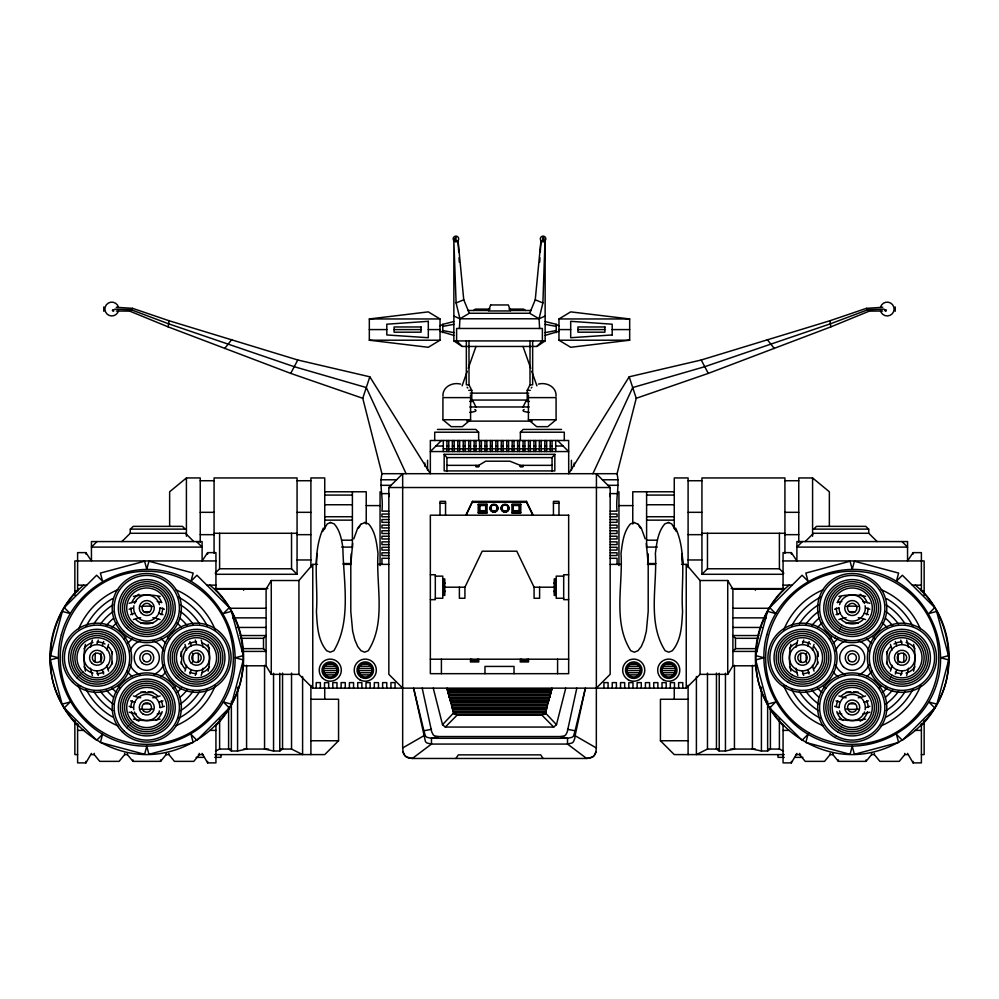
<?xml version="1.0" encoding="UTF-8"?>
<svg xmlns="http://www.w3.org/2000/svg" width="999" height="999" viewBox="0 0 999 999"><rect width="100%" height="100%" fill="white"/><g stroke="black" fill="none" stroke-linecap="round" stroke-linejoin="round"><path stroke-width="1.5" d="M734.44 665.309L734.44 749.063L725.449 751.011L719.218 751.011L719.23 673.239M576.81 688.149L567.257 731.917L565.834 734.74A5.245 4.495 0 0 1 564.198 735.901L560.726 736.55L438.274 736.55L434.802 735.901A5.245 4.495 0 0 1 433.166 734.74L431.743 731.917L422.19 688.149M596.328 747.851L595.941 751.735M539.61 328.471L539.06 318.793L542.894 302.947L544.992 240.796M323.339 528.084C311.576 554.145 318.394 583.978 316.433 611.475C317.245 624.85 317.52 640.072 326.685 650.749L330.257 652.185L333.841 650.749C351.723 620.804 343.444 581.256 342.857 547.789C341.67 539.398 339.985 530.432 334.19 523.901L330.257 522.465M364.635 522.465L368.569 523.901C375.649 532.005 376.598 543.306 378.009 553.521C375.849 585.214 386.401 622.389 368.219 650.749L364.635 652.185L361.051 650.749L357.717 646.565L354.857 639.909L352.659 631.231L350.799 611.475L350.799 564.373L352.659 543.419M316.433 563.186L316.895 553.558M350.799 563.186L351.273 553.558M459.39 328.471L459.94 318.793L456.106 302.947L453.858 240.684L453.858 340.921L462.15 346.453L536.85 346.453L545.142 340.921L545.142 240.634L543.069 241.646L540.958 240.634L535.252 299.787L529.657 313.261L469.343 313.261L459.94 318.793L453.858 316.021M539.697 262.213L539.959 257.817M540.309 251.96L540.971 240.597M442.957 396.266C442.345 386.888 452.46 381.918 460.589 384.103M528.446 396.266L528.546 394.992M610.164 511.138L617.07 511.138C615.509 498.613 619.755 486.076 617.07 473.701L636.238 398.289L629.17 376.81L701.223 360.002L829.969 320.729L866.395 308.341L882.754 307.28M103.796 306.943L103.796 311.276M335.127 675.024C345.329 660.102 315.197 660.102 325.399 675.024M370.13 675.024C380.332 660.102 350.199 660.102 360.402 675.024M627.085 668.381L627.085 671.94L628.87 675.024A6.881 6.881 0 0 0 640.371 671.94C642.981 663.498 629.045 659.765 627.085 668.381L640.371 668.381M662.1 668.381L662.1 671.94L663.873 675.024A6.881 6.881 0 0 0 675.386 671.94C677.996 663.498 664.06 659.765 662.1 668.381L675.386 668.381M880.481 307.43L880.506 307.242A6.918 6.918 0 0 1 890.646 303.047A6.918 6.918 0 0 1 892.082 313.923A6.918 6.918 0 0 1 881.193 312.487L880.506 310.826M895.204 311.276L895.204 306.943M388.836 511.138L381.93 511.138C383.491 498.613 379.245 486.076 381.93 473.701L362.762 398.289L290.709 373.389L168.207 326.898L169.031 320.729L132.605 308.341L116.246 307.28M353.808 538.861L357.717 528.084L361.051 523.901M513.061 511.788L513.061 505.344L513.061 511.788L519.73 511.788L519.73 505.344L513.061 505.344M433.254 688.149L442.532 724.687L445.304 727.06L553.696 727.06L556.468 724.687L565.746 688.149M545.342 713.723L545.616 711.8L453.384 711.8L454.582 714.347L544.418 714.347L545.342 713.723L547.415 705.044L451.585 705.044L452.035 707.592L546.965 707.592L547.415 705.044M547.864 703.358L548.763 699.974L548.763 700.823L450.237 700.823L447.09 688.149L447.54 690.684L551.46 690.684L551.91 688.149L548.763 700.823M546.066 710.963L546.515 708.428L452.485 708.428L452.934 710.963L546.066 710.963L546.066 710.114M548.314 702.522L547.864 704.208L451.136 704.208L450.686 701.66L548.314 701.66L548.314 702.522L450.686 702.522M549.662 697.452L550.112 694.904L448.888 694.904L449.338 697.452L549.662 697.452L550.112 696.59M550.561 694.068L551.011 691.52L447.989 691.52L448.439 694.068L550.561 694.068L550.561 693.219M595.941 751.635L595.454 753.308M362.762 398.289L369.83 376.81L297.777 360.002L169.031 320.729M595.716 752.447L594.78 754.682M462.1 385.839L467.245 371.253M468.269 368.331L475.986 346.453M118.494 310.826L117.807 312.487A6.918 6.918 0 0 1 106.918 313.923A6.918 6.918 0 0 1 108.354 303.047A6.918 6.918 0 0 1 118.494 307.242L118.519 307.43M322.602 531.543L327.297 523.901L330.744 522.465M592.894 473.701L632.704 387.55L704.757 366.695L830.381 323.813L867.856 309.727L884.215 309.141M459.39 587.2L459.39 598.264L464.922 598.264L464.922 587.2L482.205 551.198L516.795 551.198L534.078 587.2L534.078 598.264L539.61 598.264L539.61 587.2M465.784 515.197L472.527 501.361L526.473 501.361L533.216 515.197M466.246 515.197L472.527 501.361M527.222 401.423L527.222 390.359L530.007 384.827L530.007 340.921M523.039 406.968L525.824 401.423L529.283 401.423M290.709 373.389L297.777 360.002M595.142 753.92L594.368 755.281A7.193 7.193 0 0 1 592.232 757.18L586.638 758.466L412.362 758.466L406.768 757.067A7.293 6.831 0 0 1 405.094 755.731L404.632 755.182M479.27 511.788L479.92 510.689L479.92 505.482L479.27 505.344L479.27 511.788L485.939 511.788L485.939 505.344L479.27 505.344M681.53 564.373L686.238 564.373L700.074 580.519L727.734 580.519L732.904 589.098L732.904 665.796L727.734 674.362L700.074 674.362L686.238 688.149L312.762 688.149L298.926 674.362L271.266 674.362L266.096 665.796L266.096 589.098L271.266 580.519L298.926 580.519L312.762 564.373L317.47 564.373M629.17 376.81L568.706 473.701L568.656 440.497L430.344 440.497L430.344 473.701L369.83 376.81M455.931 758.466L458.316 754.869L540.684 754.869L543.069 758.466M215.934 590.521L215.934 552.634L207.642 552.634L202.11 560.938L202.11 541.57L91.446 541.57L91.446 560.938L85.914 552.634L77.61 552.634L77.61 591.371L74.85 591.371M74.85 724.163L77.61 724.163L77.61 762.886L85.914 762.886L91.446 753.383M924.15 591.371L921.39 591.371L921.39 552.634L913.086 552.634L907.554 560.938L907.554 541.57L796.89 541.57L796.89 560.938L791.358 552.634L783.066 552.634L783.066 590.521M783.066 724.325L783.066 762.886L791.358 762.886L796.89 753.383M358.466 528.084L359.915 526.111M83.716 585.139C55.507 608.079 44.643 647.951 53.247 682.829C64.56 724.113 103.971 754.357 146.778 754.595C189.585 754.357 228.996 724.113 240.297 682.829C248.901 647.951 238.049 608.079 209.827 585.139M638.598 675.024L640.371 671.94A6.881 6.881 0 0 0 631.955 663.511A6.881 6.881 0 0 0 628.87 675.024M673.601 675.024L675.386 671.94A6.881 6.881 0 0 0 666.957 663.511A6.881 6.881 0 0 0 663.873 675.024M789.173 585.139C760.951 608.079 750.099 647.951 758.703 682.829C770.004 724.113 809.415 754.357 852.222 754.595C895.029 754.357 934.44 724.113 945.753 682.829C954.357 647.951 943.493 608.079 915.284 585.139M224.688 348.489L231.756 339.56M124.65 753.383L124.65 754.595L119.106 761.363L99.75 761.363L94.218 754.595L94.218 753.383M127.41 753.383L127.41 754.595L132.942 761.363L160.614 761.363L166.146 754.595L166.146 753.383M830.094 753.383L830.094 754.595L824.562 761.363L805.194 761.363L799.662 754.595L799.662 753.383M832.854 753.383L832.854 754.595L838.386 761.363L866.058 761.363L871.59 754.595L871.59 753.383M904.782 753.383L904.782 754.595L899.25 761.363L879.894 761.363L874.35 754.595L874.35 753.383M594.368 755.182L593.906 755.731A7.293 6.831 0 0 1 592.232 757.067L590.134 757.941M552.06 471.528L552.06 457.604L554.832 454.345L444.168 454.345L444.168 470.916L554.832 470.916L554.832 454.345M531.218 387.974L531.868 387.25M241.77 651.41L266.096 651.41L263.511 648.638L263.511 638.311L266.096 635.551L240.26 635.551M758.74 635.551L732.904 635.551L735.489 638.311L735.489 648.638L732.904 651.41L757.23 651.41M442.532 724.687L453.658 712.874L451.585 705.044M445.304 727.06L457.043 715.184L541.957 715.184L544.418 713.498L544.418 714.347M96.978 541.57L91.446 547.102L202.11 547.102L196.578 541.57M402.672 688.149L388.836 674.313L388.836 487.524L402.672 473.701L402.672 747.939L423.913 735.701L423.913 730.781L413.598 688.149L425.437 741.533A5.732 5.532 0 0 0 427.097 743.044L431.468 744.068L567.532 744.068L571.903 743.044A5.732 5.532 0 0 0 573.563 741.533L574.924 738.024L575.087 730.781L585.402 688.149L575.087 735.701L596.328 747.939L596.44 473.813M536.85 346.453L542.382 340.921L542.382 328.471L456.618 328.471L456.618 340.921L462.15 346.453M520.367 440.497L520.367 432.205L523.139 429.433L561.525 429.433M310.901 699.263L338.561 699.263L338.561 740.759L324.737 754.595L214.76 754.595M596.328 688.149L610.164 674.313L610.164 487.524L596.328 473.701M802.422 541.57L796.89 547.102L907.554 547.102L902.022 541.57M826.947 633.316L827.771 632.492M130.432 529.12L133.217 526.361L182.467 526.361L185.252 529.12M121.878 541.57L130.245 533.279L185.439 533.279L193.806 541.57M215.185 573.189L219.605 568.781L291.533 568.781L297.065 574.288L297.065 477.947L214.073 477.947L214.073 553.221M441.496 440.497L430.344 451.56L568.656 451.56L557.504 440.497M784.927 553.221L784.927 477.947L701.935 477.947L701.935 574.288L707.467 568.781L779.395 568.781L783.815 573.189M813.748 529.12L816.533 526.361L865.783 526.361L868.568 529.12M805.194 541.57L813.561 533.279L868.755 533.279L877.122 541.57M116.309 311.014L129.695 311.114L132.605 308.341M470.591 419.755L462.287 426.673L451.223 426.673L442.919 419.755L442.919 397.614L470.591 397.614L470.591 419.755L442.919 419.755M556.081 419.755L547.777 426.673L536.713 426.673L528.409 419.755L528.409 397.614L556.081 397.614L556.081 419.755L528.409 419.755M200.237 542.395L200.237 477.947L186.413 477.947L169.643 491.783L169.643 526.311M473.451 310.489L475.412 309.103L490.022 309.103M264.56 665.309L264.56 749.063L273.551 751.011L279.782 751.011L282.542 749.063L282.542 673.064M752.422 665.309L752.422 749.063L761.413 751.011L767.632 751.011L770.404 749.063L770.404 707.18M440.022 340.209L428.309 347.29L369.33 340.209L369.33 318.956L428.309 311.875L440.022 318.956L440.022 340.209L369.33 340.209M558.978 318.956L570.691 311.875L629.67 318.956L629.67 340.209L570.691 347.29L558.978 340.209L558.978 318.956L629.67 318.956M440.022 325.986L442.782 324.325L453.858 321.553M446.94 465.347L478.746 465.347L485.664 461.201L509.877 461.201L520.254 465.347L552.06 465.347M545.142 316.021L539.06 318.793L459.94 318.793M215.459 751.136L219.605 749.063L230.195 749.063M718.206 749.063L707.467 749.063L696.403 754.595L696.403 676.548M479.92 505.482L485.939 505.344M545.142 335.389L558.978 331.293M365.11 522.465L361.675 523.901M634.365 522.465L630.431 523.901C623.351 532.005 622.402 543.306 620.991 553.521C623.151 585.214 612.599 622.389 630.781 650.749L634.365 652.185L637.949 650.749L641.283 646.565L644.143 639.909L646.341 631.231L648.201 611.475L648.201 564.373L646.341 543.419M668.743 522.465L664.81 523.901C657.729 532.005 656.78 543.306 655.369 553.521C657.529 585.214 646.977 622.389 665.159 650.749L668.743 652.185L672.315 650.749C681.48 640.072 681.755 624.85 682.567 611.475C680.606 583.978 687.424 554.145 675.661 528.084M456.106 302.947L463.748 299.787L458.042 240.634L455.931 241.646L454.008 240.796M636.238 398.289L708.291 373.389L830.793 326.898L869.305 311.114L882.691 311.014M438.274 736.55L431.468 738.286L427.097 737.362A5.732 4.958 0 0 1 425.437 736.013L423.913 730.781L431.468 729.307M228.596 707.18L228.596 749.063L231.368 751.011L237.587 751.011L246.578 749.063L246.578 665.309M513.336 505.482L519.73 505.344M442.782 326.398L453.858 324.325M545.142 332.63L556.218 330.544M589.335 758.129L586.638 758.466L567.532 744.068L567.532 738.286L560.726 736.55M538.411 384.103C546.54 381.918 556.655 386.888 556.043 396.266M508.978 309.103L523.588 309.103L525.549 310.489M467.807 310.489L488.673 310.489M510.327 310.489L531.193 310.489M369.33 318.956L440.022 318.956M369.33 329.583L386.813 329.583M394.081 329.583L421.054 329.583M428.309 329.583L440.022 329.583M558.978 329.583L570.691 329.583M577.946 329.583L604.919 329.583M612.187 329.583L629.67 329.583M558.978 340.209L629.67 340.209M453.858 340.921L545.142 340.921M471.778 401.423L471.778 390.359L468.993 384.827L466.346 384.827L466.346 340.921M530.007 384.827L532.654 384.827L532.654 340.921M468.731 390.359L471.778 390.359M527.222 390.359L530.269 390.359M470.279 393.131L528.721 393.131M470.716 400.05L528.284 400.05M469.717 401.423L473.176 401.423L475.961 406.968M469.817 406.968L529.183 406.968M466.783 421.128L532.217 421.128M437.475 429.433L475.861 429.433L478.633 432.205L478.633 440.497M478.596 432.205L434.702 432.205L434.702 440.497M520.404 432.205L564.298 432.205L564.298 440.497M435.914 446.029L443.306 446.029M446.94 446.029L448.751 446.029M452.372 446.029L454.183 446.029M457.817 446.029L459.627 446.029M463.249 446.029L465.059 446.029M468.693 446.029L470.504 446.029M474.125 446.029L475.936 446.029M479.557 446.029L481.381 446.029M485.002 446.029L486.813 446.029M490.434 446.029L492.245 446.029M495.879 446.029L497.689 446.029M501.311 446.029L503.121 446.029M506.755 446.029L508.566 446.029M512.187 446.029L513.998 446.029M517.619 446.029L519.443 446.029M523.064 446.029L524.875 446.029M528.496 446.029L530.307 446.029M533.941 446.029L535.751 446.029M539.373 446.029L541.183 446.029M544.817 446.029L546.628 446.029M550.249 446.029L552.06 446.029M555.694 446.029L563.086 446.029M443.306 448.801L446.94 448.801M448.751 448.801L452.372 448.801M454.183 448.801L457.817 448.801M459.627 448.801L463.249 448.801M465.059 448.801L468.693 448.801M470.504 448.801L474.125 448.801M475.936 448.801L479.557 448.801M481.381 448.801L485.002 448.801M486.813 448.801L490.434 448.801M492.245 448.801L495.879 448.801M497.689 448.801L501.311 448.801M503.121 448.801L506.755 448.801M508.566 448.801L512.187 448.801M513.998 448.801L517.619 448.801M519.443 448.801L523.064 448.801M524.875 448.801L528.496 448.801M530.307 448.801L533.941 448.801M535.751 448.801L539.373 448.801M541.183 448.801L544.817 448.801M546.628 448.801L550.249 448.801M552.06 448.801L555.694 448.801M444.168 454.345L446.94 457.604L552.06 457.604M475.986 466.458L478.746 466.458M520.254 466.458L523.014 466.458M381.93 473.701L617.07 473.701M829.357 526.311L829.357 491.783L812.587 477.947L798.763 477.947L798.763 542.395M380.944 479.782L396.591 479.782M602.409 479.782L618.056 479.782M200.237 480.731L214.073 480.731M297.065 480.731L310.901 480.731M688.099 480.731L701.935 480.731M784.927 480.731L798.763 480.731M380.944 485.314L391.059 485.314M607.941 485.314L618.056 485.314M388.836 487.524L610.164 487.524M324.737 491.783L366.233 491.783L366.233 524.05M674.263 491.783L632.767 491.783L632.767 524.05M381.93 493.618L389.011 493.618L388.836 496.528M617.07 493.618L609.989 493.618L610.164 496.528M324.737 495.079L352.397 495.079M646.603 495.079L674.263 495.079M472.527 502.31L526.473 502.31L532.754 515.197M440.022 503.271L445.554 503.271M553.446 503.271L558.978 503.271M478.209 504.532L487.05 504.532M511.95 504.532L520.791 504.532M324.737 504.745L352.397 504.745M646.603 504.745L674.263 504.745M366.233 505.606L380.057 505.606M618.943 505.606L632.767 505.606M490.084 507.892L490.646 508.279A3.322 3.122 0 0 0 493.968 511.401A3.322 3.122 0 0 0 497.29 508.279L497.839 507.892A3.884 3.634 0 0 0 493.968 504.258A3.884 3.634 0 0 0 490.084 507.892L490.084 508.279A3.884 3.634 0 0 0 493.968 511.913A3.884 3.634 0 0 0 497.839 508.279M501.161 507.892L501.71 508.279A3.322 3.122 0 0 0 505.032 511.401A3.322 3.122 0 0 0 508.354 508.279L508.916 507.892A3.884 3.634 0 0 0 505.032 504.258A3.884 3.634 0 0 0 501.161 507.892L501.161 508.279A3.884 3.634 0 0 0 505.032 511.913A3.884 3.634 0 0 0 508.916 508.279M479.92 510.689L485.664 510.689L485.939 511.788M513.336 510.689L519.08 510.689L519.73 511.788M200.237 512.325L214.073 512.325M297.065 512.325L310.901 512.325M688.099 512.325L701.935 512.325M784.927 512.325L798.763 512.325M478.209 512.787L487.05 512.787M511.95 512.787L520.791 512.787M388.836 514.023L381.93 514.023L381.93 516.783L388.836 516.783M610.164 514.023L617.07 514.023L617.07 516.783L610.164 516.783M324.737 516.733L352.397 516.733M646.603 516.733L674.263 516.733M388.836 519.555L381.93 519.555L381.93 522.327L388.836 522.327M610.164 519.555L617.07 519.555L617.07 522.327L610.164 522.327M324.737 520.142L352.397 520.142M646.603 520.142L674.263 520.142M388.836 525.162L381.93 525.162L381.93 527.922L388.836 527.922M610.164 525.162L617.07 525.162L617.07 527.922L610.164 527.922M185.439 529.12L130.245 529.12L130.245 533.279M813.561 529.12L868.755 529.12L868.755 533.279M388.836 530.756L381.93 530.756L381.93 533.516L388.836 533.516M610.164 530.756L617.07 530.756L617.07 533.516L610.164 533.516M214.073 533.279L297.065 533.279M701.935 533.279L784.927 533.279M200.237 534.665L214.073 534.665M297.065 534.665L310.901 534.665M688.099 534.665L701.935 534.665M784.927 534.665L798.763 534.665M388.836 536.226L381.93 536.226L381.93 538.985L388.836 538.985M610.164 536.226L617.07 536.226L617.07 538.985L610.164 538.985M341.633 540.184L352.397 540.184M646.603 540.184L657.367 540.184M388.836 541.858L381.93 541.858L381.93 544.617L388.836 544.617M610.164 541.858L617.07 541.858L617.07 544.617L610.164 544.617M341.633 547.102L352.397 547.102M646.603 547.102L657.367 547.102M388.836 547.302L381.93 547.302L381.93 550.074L388.836 550.074M610.164 547.302L617.07 547.302L617.07 550.074L610.164 550.074M388.836 552.797L381.93 552.797L381.93 555.556L388.836 555.556M610.164 552.797L617.07 552.797L617.07 555.556L610.164 555.556M388.836 558.291L381.93 558.291L381.93 564.373M610.164 558.291L617.07 558.291L617.07 564.373M297.065 559.964L310.901 559.964M688.099 559.964L701.935 559.964M215.934 560.938L74.85 560.938L74.85 595.317M783.066 560.938L924.15 560.938L924.15 595.317M343.181 563.548L350.861 563.548M648.139 563.548L655.819 563.548M343.194 564.373L350.799 564.373M378.196 564.373L388.836 564.373M610.164 564.373L621.028 564.373M647.427 564.373L655.182 564.373M215.609 574.288L297.065 574.288M701.935 574.288L783.391 574.288M430.344 574.737L435.314 574.737L435.314 599.662L430.344 599.662M568.656 574.737L563.686 574.737L563.686 599.662L568.656 599.662M435.314 576.136L442.782 576.136L442.782 598.264L435.314 598.264M563.686 576.136L556.218 576.136L556.218 598.264L563.686 598.264M443.781 582.629L444.78 582.629M554.22 582.629L555.219 582.629M443.781 583.553L444.78 583.553M554.22 583.553L555.219 583.553M77.61 585.139L86.726 585.139M206.83 585.139L215.934 585.139M783.066 585.139L792.17 585.139M912.274 585.139L921.39 585.139M444.093 587.2L464.922 587.2M534.078 587.2L554.907 587.2M214.623 588.598L267.857 588.598M731.143 588.598L784.377 588.598M215.934 589.098L266.096 589.098M732.904 589.098L783.066 589.098M443.781 590.834L444.78 590.834M554.22 590.834L555.219 590.834M443.781 591.758L444.78 591.758M554.22 591.758L555.219 591.758M229.62 608.266L266.096 608.266M732.904 608.266L769.38 608.266M232.655 617.857L266.096 617.857M732.904 617.857L766.345 617.857M237.213 627.447L266.096 627.447M732.904 627.447L761.787 627.447M240.497 638.311L263.511 638.311M735.489 638.311L758.503 638.311M242.02 648.638L263.511 648.638M735.489 648.638L756.98 648.638M430.344 659.203L568.656 659.203M327.185 664.048L333.329 664.048M362.2 664.048L368.344 664.048M630.656 664.048L636.8 664.048M665.671 664.048L671.815 664.048M241.77 665.796L266.096 665.796M732.904 665.796L757.23 665.796M324.687 666.221L335.826 666.221M359.702 666.221L370.841 666.221M628.159 666.221L639.298 666.221M663.174 666.221L674.313 666.221M323.614 668.381L336.9 668.381M358.629 668.381L371.915 668.381M323.426 670.554L337.088 670.554M358.441 670.554L372.103 670.554M626.897 670.554L640.559 670.554M661.912 670.554L675.574 670.554M323.938 672.714L336.588 672.714M358.941 672.714L371.603 672.714M627.397 672.714L640.059 672.714M662.412 672.714L675.062 672.714M325.274 674.874L335.239 674.874M360.289 674.874L370.254 674.874M628.746 674.874L638.711 674.874M663.761 674.874L673.726 674.874M447.09 688.998L551.91 688.998M447.989 692.382L551.011 692.382M448.888 695.754L550.112 695.754M448.888 696.59L449.338 697.452M449.787 698.289L549.213 698.289M449.787 699.138L549.213 699.138M688.099 699.263L660.439 699.263L660.439 740.759L674.263 754.595L784.24 754.595M451.585 705.893L547.415 705.893M452.485 709.278L546.515 709.278M453.384 712.662L545.616 712.662M74.85 724.025L77.61 724.025M921.39 724.025L924.15 724.025M924.15 724.163L921.39 724.163L921.39 762.886L913.086 762.886L907.554 753.383M77.61 730.381L83.716 730.381M209.827 730.381L215.934 730.381M783.066 730.381L789.173 730.381M915.284 730.381L921.39 730.381M310.901 740.759L338.561 740.759M660.439 740.759L688.099 740.759M243.581 749.063L268.531 749.063M280.794 749.063L291.533 749.063L302.597 754.595L302.597 676.548M730.469 749.063L755.419 749.063M768.805 749.063L779.395 749.063L783.541 751.136M77.61 754.595L74.85 754.595L74.85 720.204M91.446 754.595L94.218 754.595M124.65 754.595L127.41 754.595M166.146 754.595L168.906 754.595L174.438 761.363L193.806 761.363L199.338 754.595L199.338 753.383M198.439 754.595L202.947 754.595M796.053 754.595L800.561 754.595M830.094 754.595L832.854 754.595M871.59 754.595L874.35 754.595M904.782 754.595L907.554 754.595M921.39 754.595L924.15 754.595L924.15 720.204M196.141 757.354L203.908 757.354M214.773 757.354L220.991 757.354L220.991 754.595M784.227 757.354L778.009 757.354L778.009 754.595M795.092 757.354L802.859 757.354M202.11 753.383L207.642 762.886L215.934 762.886L215.934 724.325M114.785 309.141L131.144 309.727L168.619 323.813L294.243 366.695L366.296 387.55L406.106 473.701M409.665 758.129L412.362 758.466L431.468 744.068L431.468 738.286L567.532 738.286L571.903 737.362A5.732 4.958 0 0 0 573.563 736.013L575.087 730.781L567.532 729.307M545.142 324.325L556.218 326.398M442.782 330.544L453.858 332.63M545.142 321.553L556.218 324.325L558.978 325.986M440.022 331.293L453.858 335.389M408.866 758.041L406.768 757.18A7.193 7.193 0 0 1 404.632 755.281L403.858 753.92M637.325 523.901L633.89 522.465M129.695 311.114L168.207 326.898M535.252 299.787L542.894 302.947M668.256 522.465L671.703 523.901L676.398 531.543M529.657 313.261L539.06 318.793M457.043 715.184L454.582 713.498L454.582 714.347M719.218 751.011L716.458 749.063L716.458 673.064M866.395 308.341L869.305 311.114M171.229 632.492L172.053 633.316M541.957 715.184L553.696 727.06M545.342 712.874L556.468 724.687M467.132 387.25L467.782 387.974M637.949 523.901L641.283 528.084L645.192 538.861M767.244 339.56L774.312 348.489M639.085 526.111L640.534 528.084M404.22 754.682L403.284 752.447M701.223 360.002L708.291 373.389M463.748 299.787L469.343 313.261M523.014 346.453L530.731 368.331M531.755 371.253L536.9 385.839M403.546 753.308L403.059 751.635M451.136 703.358L450.237 699.974L450.237 700.823M403.059 751.735L402.672 747.851M829.969 320.729L830.793 326.898M470.454 394.992L470.554 396.266M458.029 240.597L458.691 251.96M459.041 257.817L459.303 262.213M682.567 563.186L682.105 553.558L682.567 564.373M648.201 563.186L647.727 553.558L648.201 564.373M913.086 552.634L913.086 554.133M913.086 761.4L913.086 762.886M866.058 759.927L866.058 761.363M838.386 759.927L838.386 761.363M812.587 477.947L812.587 536.238M791.358 552.634L791.358 554.133M791.358 761.4L791.358 762.886M779.395 533.279L779.395 568.781M779.395 718.044L779.395 749.063M767.632 701.236L767.632 751.011M761.413 687.237L761.413 751.011M755.394 589.098L755.394 590.259M755.394 664.635L755.394 665.796M727.734 580.519L727.734 674.362M725.449 673.239L725.449 751.011M707.467 533.279L707.467 568.781M707.467 673.064L707.467 749.063M700.074 580.519L700.074 674.362M688.099 567.494L688.099 477.947L674.263 477.947L674.263 528.696M688.099 685.339L688.099 754.595M686.238 564.373L686.238 688.149M682.779 688.149L682.779 682.617L678.633 682.617L678.633 688.149M674.475 688.149L674.475 682.617L670.329 682.617L670.329 688.149M674.263 688.436L674.263 699.263M666.183 688.149L666.183 682.617L662.025 682.617L662.025 688.149M657.879 688.149L657.879 682.617L653.733 682.617L653.733 688.149M649.575 688.149L649.575 682.617L645.429 682.617L645.429 688.149M646.603 491.783L646.603 547.976M641.283 688.149L641.283 682.617L637.137 682.617L637.137 688.149M632.979 688.149L632.979 682.617L628.833 682.617L628.833 688.149M624.687 688.149L624.687 682.617L620.529 682.617L620.529 688.149M618.943 491.783L618.943 565.584M616.383 688.149L616.383 682.617L612.237 682.617L612.237 688.149M608.079 688.149L608.079 682.617L603.933 682.617L603.933 688.149M574.2 463.037L574.2 466.158M571.428 460.252L571.428 470.217M558.978 515.197L558.978 501.361L553.446 501.361L553.446 515.197M557.592 659.203L557.592 673.676M556.218 324.325L556.218 332.63M555.694 440.497L555.694 451.56M555.219 578.921L555.219 595.466M554.22 578.921L554.22 595.466M552.06 440.497L552.06 451.56M551.46 690.684L551.46 689.834L447.54 689.834L447.54 690.684M550.249 440.497L550.249 451.56M546.965 706.73L546.965 707.592M546.628 440.497L546.628 451.56M544.817 440.497L544.817 451.56M541.183 440.497L541.183 451.56M539.373 440.497L539.373 451.56M535.751 440.497L535.751 451.56M533.941 440.497L533.941 451.56M530.307 440.497L530.307 451.56M528.496 440.497L528.496 451.56M528.546 659.203L528.546 661.962L520.254 661.962L520.254 659.203M527.16 659.203L527.16 660.589L521.628 660.589L521.628 659.203M526.473 501.361L526.473 502.31M524.875 440.497L524.875 451.56M523.064 440.497L523.064 451.56M523.014 465.347L523.014 466.695L520.254 466.695L520.254 465.347M519.443 440.497L519.443 451.56M519.08 505.482L519.08 510.689M517.619 440.497L517.619 451.56M513.998 440.497L513.998 451.56M514.023 673.676L514.023 666.433L484.977 666.433L484.977 673.676M512.187 440.497L512.187 451.56M508.566 440.497L508.566 451.56M506.755 440.497L506.755 451.56M503.121 440.497L503.121 451.56M501.311 440.497L501.311 451.56M497.689 440.497L497.689 451.56M495.879 440.497L495.879 451.56M492.245 440.497L492.245 451.56M490.434 440.497L490.434 451.56M486.813 440.497L486.813 451.56M485.664 505.482L485.664 510.689M485.002 440.497L485.002 451.56M481.381 440.497L481.381 451.56M479.557 440.497L479.557 451.56M478.746 465.347L478.746 466.695L475.986 466.695L475.986 465.347M478.746 659.203L478.746 661.962L470.454 661.962L470.454 659.203M477.372 659.203L477.372 660.589L471.84 660.589L471.84 659.203M475.936 440.497L475.936 451.56M474.125 440.497L474.125 451.56M470.504 440.497L470.504 451.56M468.993 340.921L468.993 384.827M468.693 440.497L468.693 451.56M465.059 440.497L465.059 451.56M463.249 440.497L463.249 451.56M459.627 440.497L459.627 451.56M457.817 440.497L457.817 451.56M454.183 440.497L454.183 451.56M453.658 712.874L453.658 713.723M452.934 710.114L452.934 710.963M452.372 440.497L452.372 451.56M452.035 706.73L452.035 707.592M448.751 440.497L448.751 451.56M448.439 693.219L448.439 694.068M446.94 440.497L446.94 451.56M446.94 457.604L446.94 471.528M445.554 515.197L445.554 501.361L440.022 501.361L440.022 515.197M444.78 578.921L444.78 595.466M443.781 578.921L443.781 595.466M443.306 440.497L443.306 451.56M442.782 324.325L442.782 332.63M441.408 659.203L441.408 673.676M427.572 460.252L427.572 470.217M424.8 463.037L424.8 466.158M395.067 688.149L395.067 682.617L390.921 682.617L390.921 688.149M386.763 688.149L386.763 682.617L382.617 682.617L382.617 688.149M380.057 491.783L380.057 565.584M378.471 688.149L378.471 682.617L374.313 682.617L374.313 688.149M370.167 688.149L370.167 682.617L366.021 682.617L366.021 688.149M361.863 688.149L361.863 682.617L357.717 682.617L357.717 688.149M353.571 688.149L353.571 682.617L349.425 682.617L349.425 688.149M352.397 491.783L352.397 547.976M345.267 688.149L345.267 682.617L341.121 682.617L341.121 688.149M336.975 688.149L336.975 682.617L332.817 682.617L332.817 688.149M328.671 688.149L328.671 682.617L324.525 682.617L324.525 688.149M324.737 528.696L324.737 477.947L310.901 477.947L310.901 567.494M324.737 688.436L324.737 699.263M320.367 688.149L320.367 682.617L316.221 682.617L316.221 688.149M312.762 564.373L312.762 688.149M310.901 685.339L310.901 754.595M298.926 580.519L298.926 674.362M291.533 533.279L291.533 568.781M291.533 673.064L291.533 749.063M279.77 673.239L279.782 751.011M273.551 673.239L273.551 751.011M271.266 580.519L271.266 674.362M243.606 589.098L243.606 590.259M243.606 664.635L243.606 665.796M237.587 687.237L237.587 751.011M231.368 701.236L231.368 751.011M219.605 533.279L219.605 568.781M219.605 718.044L219.605 749.063M207.642 552.634L207.642 554.133M207.642 761.4L207.642 762.886M186.413 477.947L186.413 536.238M168.906 753.383L168.906 754.595M160.614 759.927L160.614 761.363M132.942 759.927L132.942 761.363M85.914 552.634L85.914 554.133M85.914 761.4L85.914 762.886M474.85 409.54A8.704 1.961 0 0 1 474.85 411.463L471.815 412.162A8.117 1.836 0 0 1 469.817 412.362M529.183 412.362A8.117 1.836 0 0 1 527.185 412.162L524.15 411.463A8.704 1.961 0 0 1 524.15 409.54M507.904 507.192A3.322 3.122 0 0 1 505.894 511.763M505.032 511.875A3.322 3.122 0 0 1 502.16 507.192M507.904 506.905A3.322 3.122 0 0 1 505.894 511.476M505.032 511.588A3.322 3.122 0 0 1 502.16 506.905M506.968 505.319A3.884 3.634 0 0 1 508.004 510.814A3.884 3.634 0 0 1 502.06 510.814A3.884 3.634 0 0 1 503.096 505.319M504.033 504.957A3.884 3.634 0 0 1 506.031 504.957M496.84 507.192A3.322 3.122 0 0 1 493.968 511.875M493.106 511.763A3.322 3.122 0 0 1 491.096 507.192M496.84 506.905A3.322 3.122 0 0 1 493.968 511.588M493.106 511.476A3.322 3.122 0 0 1 491.096 506.905M495.904 505.319A3.884 3.634 0 0 1 496.94 510.814A3.884 3.634 0 0 1 490.996 510.814A3.884 3.634 0 0 1 492.032 505.319M492.969 504.957A3.884 3.634 0 0 1 494.967 504.957M920.691 589.298A96.828 96.828 0 0 1 920.691 726.236M783.753 726.236A96.828 96.828 0 0 1 783.753 589.298M920.841 685.376A73.963 73.963 0 0 1 881.218 725.798M823.226 725.798A73.963 73.963 0 0 1 783.616 685.376M783.616 630.157A73.963 73.963 0 0 1 823.226 589.722M881.218 589.722A73.963 73.963 0 0 1 920.266 628.771M912.861 689.36A68.382 68.382 0 0 1 886.413 716.982M820.629 718.406A68.382 68.382 0 0 1 791.583 689.36M791.583 626.173A68.382 68.382 0 0 1 820.629 597.127M886.413 598.551A68.382 68.382 0 0 1 912.861 626.173M886.588 651.698A34.89 34.89 0 0 1 886.588 663.836M858.291 692.132A34.89 34.89 0 0 1 846.153 692.132M817.856 663.836A34.89 34.89 0 0 1 817.856 651.698M846.153 623.401A34.89 34.89 0 0 1 858.291 623.401M829.445 639.31A29.308 29.308 0 0 1 831.493 637.037M872.951 637.037A29.308 29.308 0 0 1 874.999 639.31M891.995 665.297A40.472 40.472 0 0 1 890.434 671.128M880.843 686.388A40.472 40.472 0 0 1 878.633 688.436M865.584 695.966A40.472 40.472 0 0 1 858.266 697.789M846.19 697.789A40.472 40.472 0 0 1 838.86 695.966M825.811 688.436A40.472 40.472 0 0 1 823.601 686.388M814.023 671.128A40.472 40.472 0 0 1 812.462 665.297M812.462 650.224A40.472 40.472 0 0 1 814.023 644.405M838.86 619.555A40.472 40.472 0 0 1 846.19 617.744M858.266 617.744A40.472 40.472 0 0 1 865.584 619.555M890.434 644.405A40.472 40.472 0 0 1 891.995 650.224M913.586 644.405A62.8 62.8 0 0 1 913.586 671.128M905.057 691.695A62.8 62.8 0 0 1 886.163 710.601M865.584 719.118A62.8 62.8 0 0 1 838.86 719.118M818.293 710.601A62.8 62.8 0 0 1 799.387 691.695M790.871 671.128A62.8 62.8 0 0 1 790.871 644.405M799.387 623.826A62.8 62.8 0 0 1 818.293 604.932M838.86 596.403A62.8 62.8 0 0 1 865.584 596.403M886.163 604.932A62.8 62.8 0 0 1 905.057 623.826M908.478 668.206A57.218 57.218 0 0 1 906.642 675.424M898.513 691.383A57.218 57.218 0 0 1 885.851 704.058M869.892 712.187A57.218 57.218 0 0 1 862.661 714.023M841.782 714.023A57.218 57.218 0 0 1 837.412 713.036M818.606 704.058A57.218 57.218 0 0 1 805.931 691.383M797.801 675.424A57.218 57.218 0 0 1 795.966 668.206M795.966 647.327A57.218 57.218 0 0 1 797.801 640.097M805.931 624.138A57.218 57.218 0 0 1 818.606 611.475M837.412 602.497A57.218 57.218 0 0 1 841.782 601.51M862.661 601.51A57.218 57.218 0 0 1 869.892 603.346M885.851 611.475A57.218 57.218 0 0 1 898.513 624.138M906.642 640.097A57.218 57.218 0 0 1 908.478 647.327M898.051 653.259A46.054 46.054 0 0 1 898.051 662.275M896.715 669.68A46.054 46.054 0 0 1 895.329 673.975M886.837 688.136A46.054 46.054 0 0 1 882.604 692.382M868.443 700.873A46.054 46.054 0 0 1 864.147 702.247M855.219 703.721A46.054 46.054 0 0 1 849.225 703.721M840.309 702.247A46.054 46.054 0 0 1 836.013 700.873M821.852 692.382A46.054 46.054 0 0 1 817.607 688.136M809.115 673.975A46.054 46.054 0 0 1 807.741 669.68M806.393 662.275A46.054 46.054 0 0 1 806.393 653.259M807.741 645.841A46.054 46.054 0 0 1 809.115 641.545M817.607 627.384A46.054 46.054 0 0 1 821.852 623.151M836.013 614.66A46.054 46.054 0 0 1 840.309 613.274M849.225 611.813A46.054 46.054 0 0 1 855.219 611.813M864.147 613.274A46.054 46.054 0 0 1 868.443 614.66M882.604 623.151A46.054 46.054 0 0 1 886.837 627.384M895.329 641.545A46.054 46.054 0 0 1 896.715 645.841M871.965 670.941A23.726 23.726 0 0 1 866.67 676.598M837.774 676.598A23.726 23.726 0 0 1 833.391 672.215M833.391 643.319A23.726 23.726 0 0 1 837.774 638.935M866.67 638.935A23.726 23.726 0 0 1 871.053 643.319M868.993 664.71A18.157 18.157 0 0 1 859.165 674.537M845.279 674.537A18.157 18.157 0 0 1 835.451 664.71M835.451 650.824A18.157 18.157 0 0 1 846.39 640.571M858.054 640.571A18.157 18.157 0 0 1 868.993 650.824M903.658 653.271A51.636 51.636 0 0 1 903.658 662.25M902.097 671.128A51.636 51.636 0 0 1 900.748 675.411M892.719 689.797A51.636 51.636 0 0 1 885.426 697.314M869.879 706.293A51.636 51.636 0 0 1 865.584 707.642M858.216 709.053A51.636 51.636 0 0 1 846.228 709.053M838.86 707.642A51.636 51.636 0 0 1 834.577 706.293M819.03 697.314A51.636 51.636 0 0 1 811.725 689.797M803.696 675.411A51.636 51.636 0 0 1 802.347 671.128M800.786 662.25A51.636 51.636 0 0 1 800.786 653.271M802.347 644.405A51.636 51.636 0 0 1 803.696 640.109M811.725 625.736A51.636 51.636 0 0 1 819.03 618.219M834.577 609.24A51.636 51.636 0 0 1 838.86 607.892M846.228 606.48A51.636 51.636 0 0 1 858.216 606.48M865.584 607.892A51.636 51.636 0 0 1 869.879 609.24M885.426 618.219A51.636 51.636 0 0 1 892.719 625.736M900.748 640.109A51.636 51.636 0 0 1 902.097 644.405M867.569 711.6A15.884 15.884 0 0 1 860.164 721.241M843.119 720.504A15.884 15.884 0 0 1 836.875 711.6M836.4 706.106A15.884 15.884 0 0 1 837.824 700.774M840.996 696.253A15.884 15.884 0 0 1 850.848 691.67M853.608 691.67A15.884 15.884 0 0 1 863.461 696.253M866.62 700.774A15.884 15.884 0 0 1 868.106 707.492M864.085 701.947A13.099 13.099 0 0 1 865.122 709.765M864.535 711.962A13.099 13.099 0 0 1 839.572 710.876M839.123 707.492A13.099 13.099 0 0 1 842.194 699.075M842.969 698.226A13.099 13.099 0 0 1 861.488 698.226M862.249 699.075A13.099 13.099 0 0 1 863.561 700.936M914.959 666.87A15.884 15.884 0 0 1 906.056 673.114M901.947 673.651A15.884 15.884 0 0 1 895.229 672.165M890.721 668.993A15.884 15.884 0 0 1 886.6 661.875M886.6 653.658A15.884 15.884 0 0 1 890.721 646.528M894.005 644.005A15.884 15.884 0 0 1 901.947 641.882M906.056 642.419A15.884 15.884 0 0 1 914.959 648.651M895.404 646.428A13.099 13.099 0 0 1 913.823 652.235A13.099 13.099 0 0 1 906.43 670.067M905.344 670.416A13.099 13.099 0 0 1 894.442 647.04M817.844 661.875A15.884 15.884 0 0 1 813.735 668.993M809.215 672.165A15.884 15.884 0 0 1 802.497 673.651M797.065 672.689A15.884 15.884 0 0 1 789.485 666.87M789.485 648.651A15.884 15.884 0 0 1 797.065 642.832M802.497 641.882A15.884 15.884 0 0 1 810.439 644.005M813.735 646.528A15.884 15.884 0 0 1 818.318 656.38M798.026 670.067A13.099 13.099 0 0 1 793.793 647.989A13.099 13.099 0 0 1 815.246 654.745A13.099 13.099 0 0 1 799.113 670.416M868.106 608.041A15.884 15.884 0 0 1 866.62 614.76M863.461 619.268A15.884 15.884 0 0 1 840.996 619.268M837.824 614.76A15.884 15.884 0 0 1 836.338 608.041M837.299 602.609A15.884 15.884 0 0 1 840.996 596.803M860.164 594.28A15.884 15.884 0 0 1 867.157 602.609M865.122 605.769A13.099 13.099 0 0 1 864.085 613.573M863.561 614.585A13.099 13.099 0 0 1 841.495 615.546M840.883 614.585A13.099 13.099 0 0 1 839.123 608.041M839.572 604.645A13.099 13.099 0 0 1 864.535 603.558M542.719 237.275A1.773 1.773 0 0 1 543.643 237.275M455.357 237.275A1.773 1.773 0 0 1 456.281 237.275M215.247 589.298A96.828 96.828 0 0 1 215.247 726.236M78.309 726.236A96.828 96.828 0 0 1 78.309 589.298M215.384 685.376A73.963 73.963 0 0 1 175.774 725.798M117.782 725.798A73.963 73.963 0 0 1 78.159 685.376M78.734 628.771A73.963 73.963 0 0 1 117.782 589.722M175.774 589.722A73.963 73.963 0 0 1 215.384 630.157M207.417 689.36A68.382 68.382 0 0 1 178.371 718.406M112.587 716.982A68.382 68.382 0 0 1 86.139 689.36M86.139 626.173A68.382 68.382 0 0 1 112.587 598.551M178.371 597.127A68.382 68.382 0 0 1 207.417 626.173M152.847 692.132A34.89 34.89 0 0 1 140.709 692.132M112.412 663.836A34.89 34.89 0 0 1 112.412 651.698M140.709 623.401A34.89 34.89 0 0 1 152.847 623.401M181.144 651.698A34.89 34.89 0 0 1 181.144 663.836M124.001 639.31A29.308 29.308 0 0 1 126.049 637.037M167.507 637.037A29.308 29.308 0 0 1 169.555 639.31M186.538 665.297A40.472 40.472 0 0 1 184.977 671.128M175.399 686.388A40.472 40.472 0 0 1 173.189 688.436M160.14 695.966A40.472 40.472 0 0 1 152.81 697.789M140.734 697.789A40.472 40.472 0 0 1 133.416 695.966M120.367 688.436A40.472 40.472 0 0 1 118.157 686.388M108.566 671.128A40.472 40.472 0 0 1 107.005 665.297M107.005 650.224A40.472 40.472 0 0 1 108.566 644.405M133.416 619.555A40.472 40.472 0 0 1 140.734 617.744M152.81 617.744A40.472 40.472 0 0 1 160.14 619.555M184.977 644.405A40.472 40.472 0 0 1 186.538 650.224M199.613 691.695A62.8 62.8 0 0 1 180.707 710.601M160.14 719.118A62.8 62.8 0 0 1 133.416 719.118M112.837 710.601A62.8 62.8 0 0 1 93.943 691.695M85.415 671.128A62.8 62.8 0 0 1 85.415 644.405M93.943 623.826A62.8 62.8 0 0 1 112.837 604.932M133.416 596.403A62.8 62.8 0 0 1 160.14 596.403M180.707 604.932A62.8 62.8 0 0 1 199.613 623.826M208.129 644.405A62.8 62.8 0 0 1 208.129 671.128M203.034 668.206A57.218 57.218 0 0 1 201.199 675.424M193.069 691.383A57.218 57.218 0 0 1 180.394 704.058M161.588 713.036A57.218 57.218 0 0 1 157.218 714.023M136.339 714.023A57.218 57.218 0 0 1 129.108 712.187M113.149 704.058A57.218 57.218 0 0 1 100.487 691.383M92.358 675.424A57.218 57.218 0 0 1 90.522 668.206M90.522 647.327A57.218 57.218 0 0 1 92.358 640.097M100.487 624.138A57.218 57.218 0 0 1 113.149 611.475M129.108 603.346A57.218 57.218 0 0 1 136.339 601.51M157.218 601.51A57.218 57.218 0 0 1 161.588 602.497M180.394 611.475A57.218 57.218 0 0 1 193.069 624.138M201.199 640.097A57.218 57.218 0 0 1 203.034 647.327M191.259 669.68A46.054 46.054 0 0 1 189.885 673.975M181.393 688.136A46.054 46.054 0 0 1 177.148 692.382M162.987 700.873A46.054 46.054 0 0 1 158.691 702.247M149.775 703.721A46.054 46.054 0 0 1 143.781 703.721M134.853 702.247A46.054 46.054 0 0 1 130.557 700.873M116.396 692.382A46.054 46.054 0 0 1 112.163 688.136M103.671 673.975A46.054 46.054 0 0 1 102.285 669.68M100.949 662.275A46.054 46.054 0 0 1 100.949 653.259M102.285 645.841A46.054 46.054 0 0 1 103.671 641.545M112.163 627.384A46.054 46.054 0 0 1 116.396 623.151M130.557 614.66A46.054 46.054 0 0 1 134.853 613.274M143.781 611.813A46.054 46.054 0 0 1 149.775 611.813M158.691 613.274A46.054 46.054 0 0 1 162.987 614.66M177.148 623.151A46.054 46.054 0 0 1 181.393 627.384M189.885 641.545A46.054 46.054 0 0 1 191.259 645.841M192.607 653.259A46.054 46.054 0 0 1 192.607 662.275M165.609 672.215A23.726 23.726 0 0 1 161.226 676.598M132.33 676.598A23.726 23.726 0 0 1 127.035 670.941M127.947 643.319A23.726 23.726 0 0 1 132.33 638.935M161.226 638.935A23.726 23.726 0 0 1 165.609 643.319M163.549 664.71A18.157 18.157 0 0 1 153.721 674.537M139.835 674.537A18.157 18.157 0 0 1 130.007 664.71M130.007 650.824A18.157 18.157 0 0 1 140.946 640.571M152.61 640.571A18.157 18.157 0 0 1 163.549 650.824M196.653 671.128A51.636 51.636 0 0 1 195.305 675.411M187.275 689.797A51.636 51.636 0 0 1 179.97 697.314M164.423 706.293A51.636 51.636 0 0 1 160.14 707.642M152.772 709.053A51.636 51.636 0 0 1 140.784 709.053M133.416 707.642A51.636 51.636 0 0 1 129.121 706.293M113.574 697.314A51.636 51.636 0 0 1 106.281 689.797M98.252 675.411A51.636 51.636 0 0 1 96.903 671.128M95.342 662.25A51.636 51.636 0 0 1 95.342 653.271M96.903 644.405A51.636 51.636 0 0 1 98.252 640.109M106.281 625.736A51.636 51.636 0 0 1 113.574 618.219M129.121 609.24A51.636 51.636 0 0 1 133.416 607.892M140.784 606.48A51.636 51.636 0 0 1 152.772 606.48M160.14 607.892A51.636 51.636 0 0 1 164.423 609.24M179.97 618.219A51.636 51.636 0 0 1 187.275 625.736M195.305 640.109A51.636 51.636 0 0 1 196.653 644.405M198.214 653.271A51.636 51.636 0 0 1 198.214 662.25M162.125 711.6A15.884 15.884 0 0 1 155.881 720.504M138.836 721.241A15.884 15.884 0 0 1 131.431 711.6M130.894 707.492A15.884 15.884 0 0 1 132.38 700.774M135.539 696.253A15.884 15.884 0 0 1 145.392 691.67M148.152 691.67A15.884 15.884 0 0 1 158.004 696.253M161.176 700.774A15.884 15.884 0 0 1 162.6 706.106M159.428 710.876A13.099 13.099 0 0 1 134.465 711.962M133.878 709.765A13.099 13.099 0 0 1 134.915 701.947M135.439 700.936A13.099 13.099 0 0 1 136.751 699.075M137.512 698.226A13.099 13.099 0 0 1 156.031 698.226M156.806 699.075A13.099 13.099 0 0 1 159.877 707.492M112.4 661.875A15.884 15.884 0 0 1 108.279 668.993M103.771 672.165A15.884 15.884 0 0 1 97.053 673.651M92.944 673.114A15.884 15.884 0 0 1 84.041 666.87M84.041 648.651A15.884 15.884 0 0 1 92.944 642.419M97.053 641.882A15.884 15.884 0 0 1 104.995 644.005M108.279 646.528A15.884 15.884 0 0 1 112.4 653.658M104.558 647.04A13.099 13.099 0 0 1 93.656 670.416M92.57 670.067A13.099 13.099 0 0 1 85.177 652.235A13.099 13.099 0 0 1 103.596 646.428M209.515 666.87A15.884 15.884 0 0 1 201.935 672.689M196.503 673.651A15.884 15.884 0 0 1 189.785 672.165M185.265 668.993A15.884 15.884 0 0 1 181.156 661.875M180.682 656.38A15.884 15.884 0 0 1 185.265 646.528M188.561 644.005A15.884 15.884 0 0 1 196.503 641.882M201.935 642.832A15.884 15.884 0 0 1 209.515 648.651M199.887 670.416A13.099 13.099 0 0 1 183.754 654.745A13.099 13.099 0 0 1 205.207 647.989A13.099 13.099 0 0 1 200.974 670.067M162.662 608.041A15.884 15.884 0 0 1 161.176 614.76M158.004 619.268A15.884 15.884 0 0 1 135.539 619.268M132.38 614.76A15.884 15.884 0 0 1 130.894 608.041M131.843 602.609A15.884 15.884 0 0 1 138.836 594.28M158.004 596.803A15.884 15.884 0 0 1 161.701 602.609M159.877 608.041A13.099 13.099 0 0 1 158.117 614.585M157.505 615.546A13.099 13.099 0 0 1 135.439 614.585M134.915 613.573A13.099 13.099 0 0 1 133.878 605.769M134.465 603.558A13.099 13.099 0 0 1 159.428 604.645M61.339 634.877C48.801 680.519 78.072 731.243 123.888 743.206C169.53 755.744 220.255 726.46 232.218 680.656C244.755 635.002 215.472 584.29 169.668 572.327C124.013 559.79 73.302 589.06 61.339 634.877M112.462 310.289C113.499 313.524 114.985 308.004 112.462 310.289M454.52 239.061C455.744 242.869 457.48 236.376 454.52 239.061M542.557 239.061C543.768 242.869 545.504 236.376 542.557 239.061M766.782 634.877C754.245 680.519 783.528 731.243 829.332 743.206C874.987 755.744 925.698 726.46 937.661 680.656C950.199 635.002 920.928 584.29 875.112 572.327C829.47 559.79 778.745 589.06 766.782 634.877M884.902 310.289C885.938 313.524 887.412 308.004 884.902 310.289M62.363 611.45L50.512 655.669L58.317 657.767L50.237 659.927L62.088 704.158L70.167 701.997L64.248 707.916L96.628 740.284L102.547 734.365L100.387 742.457L144.605 754.307L146.778 746.216L148.938 754.307L193.169 742.457L191.009 734.365L196.928 740.284L229.295 707.916L223.376 701.997L231.468 704.158L243.319 659.927L235.227 657.767L243.319 655.594L231.468 611.376L223.376 613.536L229.295 607.617L196.928 575.237L191.009 581.156L193.169 573.076L148.938 561.226L146.778 569.305L144.605 561.226L100.387 573.076L102.547 581.156L96.628 575.237L64.248 607.617L70.167 613.536L62.363 611.45M767.532 611.376L755.681 655.594L763.773 657.767L755.681 659.927L767.532 704.158L775.624 701.997L769.705 707.916L802.072 740.284L807.991 734.365L805.831 742.457L850.062 754.307L852.222 746.216L854.395 754.307L898.613 742.457L896.453 734.365L902.372 740.284L934.752 707.916L928.833 701.997L936.912 704.158L948.763 659.927L940.683 657.767L948.488 655.669L936.637 611.45L928.833 613.536L934.752 607.617L902.372 575.237L896.453 581.156L898.613 573.076L854.395 561.226L852.222 569.305L850.062 561.226L805.831 573.076L807.991 581.156L802.072 575.237L769.705 607.617L775.624 613.536L767.532 611.376M490.621 304.957L488.511 310.951L510.489 310.951L508.379 304.957L490.621 304.957M428.309 321.316L386.813 324.2L386.813 334.952L428.309 337.724L428.309 321.316M612.187 334.952L570.691 337.724L570.691 321.316L612.187 324.2L612.187 334.952M421.054 326.973L394.081 326.973L394.081 332.192L421.054 332.192L421.054 326.973M604.919 326.973L577.946 326.973L577.946 332.192L604.919 332.192L604.919 326.973M487.05 504.345L478.209 504.345L478.209 512.974L487.05 512.974L487.05 504.345M520.791 504.345L511.95 504.345L511.95 512.974L520.791 512.974L520.791 504.345M568.656 515.197L430.344 515.197L430.344 673.676L568.656 673.676L568.656 515.197M502.684 510.289A3.322 3.122 0 0 0 508.241 508.891A3.322 3.122 0 0 0 504.17 505.082A3.322 3.122 0 0 0 502.684 510.289M491.62 510.289A3.322 3.122 0 0 0 497.177 508.891A3.322 3.122 0 0 0 493.106 505.082A3.322 3.122 0 0 0 491.62 510.289M628.196 679.745A11.064 11.064 0 0 0 644.792 670.167A11.064 11.064 0 0 0 628.196 660.576A11.064 11.064 0 0 0 628.196 679.745M663.211 679.745A11.064 11.064 0 0 0 679.807 670.167A11.064 11.064 0 0 0 663.211 660.576A11.064 11.064 0 0 0 663.211 679.745M664.597 677.334A8.279 8.279 0 0 0 677.01 670.167A8.279 8.279 0 0 0 664.597 662.999A8.279 8.279 0 0 0 664.597 677.334M629.595 677.334A8.279 8.279 0 0 0 642.007 670.167A8.279 8.279 0 0 0 629.595 662.999A8.279 8.279 0 0 0 629.595 677.334M849.25 660.739A4.196 4.196 0 0 0 856.28 658.853A4.196 4.196 0 0 0 851.136 653.708A4.196 4.196 0 0 0 849.25 660.739M843.331 666.658A12.575 12.575 0 0 0 864.36 661.013A12.575 12.575 0 0 0 848.975 645.629A12.575 12.575 0 0 0 843.331 666.658M847.277 662.712A6.993 6.993 0 0 0 858.978 659.577A6.993 6.993 0 0 0 850.411 651.011A6.993 6.993 0 0 0 847.277 662.712M785.214 687.712A34.578 34.578 0 0 0 837.075 657.767A34.578 34.578 0 0 0 785.214 627.822A34.578 34.578 0 0 0 785.214 687.712M834.939 637.986A34.578 34.578 0 0 0 886.8 608.041A34.578 34.578 0 0 0 834.939 578.096A34.578 34.578 0 0 0 834.939 637.986M808.94 732.742A86.576 86.576 0 0 0 938.798 657.767A86.576 86.576 0 0 0 808.94 582.792A86.576 86.576 0 0 0 808.94 732.742M834.939 737.437A34.578 34.578 0 0 0 886.8 707.492A34.578 34.578 0 0 0 834.939 677.547A34.578 34.578 0 0 0 834.939 737.437M835.913 735.751A32.63 32.63 0 0 0 884.852 707.492A32.63 32.63 0 0 0 835.913 679.233A32.63 32.63 0 0 0 835.913 735.751M842.194 724.874A20.067 20.067 0 0 0 872.289 707.492A20.067 20.067 0 0 0 842.194 690.109A20.067 20.067 0 0 0 842.194 724.874M837.999 732.117A28.447 28.447 0 0 0 880.668 707.492A28.447 28.447 0 0 0 837.999 682.854A28.447 28.447 0 0 0 837.999 732.117M841.146 726.685A22.165 22.165 0 0 0 874.387 707.492A22.165 22.165 0 0 0 841.146 688.299A22.165 22.165 0 0 0 841.146 726.685M840.097 728.496A24.251 24.251 0 0 0 876.485 707.492A24.251 24.251 0 0 0 840.097 686.488A24.251 24.251 0 0 0 840.097 728.496M839.048 730.306A26.349 26.349 0 0 0 878.571 707.492A26.349 26.349 0 0 0 839.048 684.665A26.349 26.349 0 0 0 839.048 730.306M848.463 713.998A7.517 7.517 0 0 0 859.739 707.492A7.517 7.517 0 0 0 848.463 700.986A7.517 7.517 0 0 0 848.463 713.998M849.862 711.575A4.72 4.72 0 0 0 856.942 707.492A4.72 4.72 0 0 0 849.862 703.396A4.72 4.72 0 0 0 849.862 711.575M884.652 687.712A34.578 34.578 0 0 0 936.525 657.767A34.578 34.578 0 0 0 884.652 627.822A34.578 34.578 0 0 0 884.652 687.712M885.638 686.026A32.63 32.63 0 0 0 934.577 657.767A32.63 32.63 0 0 0 885.638 629.507A32.63 32.63 0 0 0 885.638 686.026M891.907 675.149A20.067 20.067 0 0 0 922.015 657.767A20.067 20.067 0 0 0 891.907 640.384A20.067 20.067 0 0 0 891.907 675.149M887.724 682.392A28.447 28.447 0 0 0 930.394 657.767A28.447 28.447 0 0 0 887.724 633.129A28.447 28.447 0 0 0 887.724 682.392M890.871 676.96A22.165 22.165 0 0 0 924.112 657.767A22.165 22.165 0 0 0 890.871 638.573A22.165 22.165 0 0 0 890.871 676.96M889.822 678.771A24.251 24.251 0 0 0 926.21 657.767A24.251 24.251 0 0 0 889.822 636.763A24.251 24.251 0 0 0 889.822 678.771M888.773 680.581A26.349 26.349 0 0 0 928.296 657.767A26.349 26.349 0 0 0 888.773 634.939A26.349 26.349 0 0 0 888.773 680.581M898.188 664.273A7.517 7.517 0 0 0 909.465 657.767A7.517 7.517 0 0 0 898.188 651.261A7.517 7.517 0 0 0 898.188 664.273M899.587 661.85A4.72 4.72 0 0 0 906.667 657.767A4.72 4.72 0 0 0 899.587 653.671A4.72 4.72 0 0 0 899.587 661.85M786.188 686.026A32.63 32.63 0 0 0 835.127 657.767A32.63 32.63 0 0 0 786.188 629.507A32.63 32.63 0 0 0 786.188 686.026M792.469 675.149A20.067 20.067 0 0 0 822.564 657.767A20.067 20.067 0 0 0 792.469 640.384A20.067 20.067 0 0 0 792.469 675.149M788.273 682.392A28.447 28.447 0 0 0 830.943 657.767A28.447 28.447 0 0 0 788.273 633.129A28.447 28.447 0 0 0 788.273 682.392M791.42 676.96A22.165 22.165 0 0 0 824.662 657.767A22.165 22.165 0 0 0 791.42 638.573A22.165 22.165 0 0 0 791.42 676.96M790.371 678.771A24.251 24.251 0 0 0 826.76 657.767A24.251 24.251 0 0 0 790.371 636.763A24.251 24.251 0 0 0 790.371 678.771M789.322 680.581A26.349 26.349 0 0 0 828.845 657.767A26.349 26.349 0 0 0 789.322 634.939A26.349 26.349 0 0 0 789.322 680.581M798.738 664.273A7.517 7.517 0 0 0 810.014 657.767A7.517 7.517 0 0 0 798.738 651.261A7.517 7.517 0 0 0 798.738 664.273M800.137 661.85A4.72 4.72 0 0 0 807.229 657.767A4.72 4.72 0 0 0 800.137 653.671A4.72 4.72 0 0 0 800.137 661.85M835.913 636.301A32.63 32.63 0 0 0 884.852 608.041A32.63 32.63 0 0 0 835.913 579.782A32.63 32.63 0 0 0 835.913 636.301M842.194 625.424A20.067 20.067 0 0 0 872.289 608.041A20.067 20.067 0 0 0 842.194 590.659A20.067 20.067 0 0 0 842.194 625.424M837.999 632.667A28.447 28.447 0 0 0 880.668 608.041A28.447 28.447 0 0 0 837.999 583.404A28.447 28.447 0 0 0 837.999 632.667M841.146 627.235A22.165 22.165 0 0 0 874.387 608.041A22.165 22.165 0 0 0 841.146 588.848A22.165 22.165 0 0 0 841.146 627.235M840.097 629.045A24.251 24.251 0 0 0 876.485 608.041A24.251 24.251 0 0 0 840.097 587.037A24.251 24.251 0 0 0 840.097 629.045M839.048 630.856A26.349 26.349 0 0 0 878.571 608.041A26.349 26.349 0 0 0 839.048 585.227A26.349 26.349 0 0 0 839.048 630.856M848.463 614.547A7.517 7.517 0 0 0 859.739 608.041A7.517 7.517 0 0 0 848.463 601.535A7.517 7.517 0 0 0 848.463 614.547M849.862 612.137A4.72 4.72 0 0 0 856.942 608.041A4.72 4.72 0 0 0 849.862 603.945A4.72 4.72 0 0 0 849.862 612.137M541.121 240.834A2.772 2.772 0 0 0 545.741 239.598A2.772 2.772 0 0 0 542.357 236.201A2.772 2.772 0 0 0 541.121 240.834M453.971 240.834A2.772 2.772 0 0 0 458.603 239.598A2.772 2.772 0 0 0 455.207 236.201A2.772 2.772 0 0 0 453.971 240.834M359.74 679.745A11.064 11.064 0 0 0 376.336 670.167A11.064 11.064 0 0 0 359.74 660.576A11.064 11.064 0 0 0 359.74 679.745M322.44 677.984A11.064 11.064 0 0 0 340.946 673.026A11.064 11.064 0 0 0 327.397 659.477A11.064 11.064 0 0 0 322.44 677.984M326.823 676.123A6.881 6.881 0 0 0 337.138 670.167A6.881 6.881 0 0 0 326.823 664.21A6.881 6.881 0 0 0 326.823 676.123M326.124 677.334A8.279 8.279 0 0 0 338.536 670.167A8.279 8.279 0 0 0 326.124 662.999A8.279 8.279 0 0 0 326.124 677.334M361.825 676.123A6.881 6.881 0 0 0 372.152 670.167A6.881 6.881 0 0 0 361.825 664.21A6.881 6.881 0 0 0 361.825 676.123M361.126 677.334A8.279 8.279 0 0 0 373.551 670.167A8.279 8.279 0 0 0 361.126 662.999A8.279 8.279 0 0 0 361.126 677.334M143.806 660.739A4.196 4.196 0 0 0 150.837 658.853A4.196 4.196 0 0 0 145.692 653.708A4.196 4.196 0 0 0 143.806 660.739M137.887 666.658A12.575 12.575 0 0 0 158.916 661.013A12.575 12.575 0 0 0 143.519 645.629A12.575 12.575 0 0 0 137.887 666.658M141.833 662.712A6.993 6.993 0 0 0 153.521 659.577A6.993 6.993 0 0 0 144.967 651.011A6.993 6.993 0 0 0 141.833 662.712M179.208 687.712A34.578 34.578 0 0 0 231.081 657.767A34.578 34.578 0 0 0 179.208 627.822A34.578 34.578 0 0 0 179.208 687.712M122.328 632.492A34.578 34.578 0 0 0 180.182 616.995A34.578 34.578 0 0 0 137.825 574.637A34.578 34.578 0 0 0 122.328 632.492M85.564 718.98A86.576 86.576 0 0 0 230.394 680.169A86.576 86.576 0 0 0 124.376 574.138A86.576 86.576 0 0 0 85.564 718.98M122.328 731.942A34.578 34.578 0 0 0 180.182 716.445A34.578 34.578 0 0 0 137.825 674.088A34.578 34.578 0 0 0 122.328 731.942M123.701 730.556A32.63 32.63 0 0 0 178.297 715.933A32.63 32.63 0 0 0 138.337 675.973A32.63 32.63 0 0 0 123.701 730.556M132.58 721.678A20.067 20.067 0 0 0 166.159 712.687A20.067 20.067 0 0 0 141.583 688.099A20.067 20.067 0 0 0 132.58 721.678M126.661 727.597A28.447 28.447 0 0 0 174.251 714.847A28.447 28.447 0 0 0 139.41 680.019A28.447 28.447 0 0 0 126.661 727.597M131.106 723.164A22.165 22.165 0 0 0 168.182 713.224A22.165 22.165 0 0 0 141.034 686.076A22.165 22.165 0 0 0 131.106 723.164M129.62 724.637A24.251 24.251 0 0 0 170.205 713.773A24.251 24.251 0 0 0 140.497 684.065A24.251 24.251 0 0 0 129.62 724.637M128.147 726.123A26.349 26.349 0 0 0 172.228 714.31A26.349 26.349 0 0 0 139.96 682.042A26.349 26.349 0 0 0 128.147 726.123M143.019 713.998A7.517 7.517 0 0 0 154.296 707.492A7.517 7.517 0 0 0 143.019 700.986A7.517 7.517 0 0 0 143.019 713.998M143.431 710.826A4.72 4.72 0 0 0 151.336 708.716A4.72 4.72 0 0 0 145.554 702.921A4.72 4.72 0 0 0 143.431 710.826M72.602 682.217A34.578 34.578 0 0 0 130.457 666.72A34.578 34.578 0 0 0 88.099 624.363A34.578 34.578 0 0 0 72.602 682.217M80.732 686.026A32.63 32.63 0 0 0 129.683 657.767A32.63 32.63 0 0 0 80.732 629.507A32.63 32.63 0 0 0 80.732 686.026M82.855 671.952A20.067 20.067 0 0 0 116.433 662.961A20.067 20.067 0 0 0 91.858 638.373A20.067 20.067 0 0 0 82.855 671.952M76.935 677.871A28.447 28.447 0 0 0 124.525 665.122A28.447 28.447 0 0 0 89.685 630.294A28.447 28.447 0 0 0 76.935 677.871M81.381 673.438A22.165 22.165 0 0 0 118.456 663.498A22.165 22.165 0 0 0 91.321 636.351A22.165 22.165 0 0 0 81.381 673.438M79.895 674.912A24.251 24.251 0 0 0 120.479 664.048A24.251 24.251 0 0 0 90.772 634.34A24.251 24.251 0 0 0 79.895 674.912M78.421 676.398A26.349 26.349 0 0 0 122.502 664.585A26.349 26.349 0 0 0 90.235 632.317A26.349 26.349 0 0 0 78.421 676.398M91.733 663.074A7.517 7.517 0 0 0 104.308 659.715A7.517 7.517 0 0 0 95.105 650.511A7.517 7.517 0 0 0 91.733 663.074M93.706 661.101A4.72 4.72 0 0 0 101.611 658.99A4.72 4.72 0 0 0 95.829 653.196A4.72 4.72 0 0 0 93.706 661.101M173.426 680.831A32.63 32.63 0 0 0 228.022 666.208A32.63 32.63 0 0 0 188.062 626.248A32.63 32.63 0 0 0 173.426 680.831M182.305 671.952A20.067 20.067 0 0 0 215.884 662.961A20.067 20.067 0 0 0 191.308 638.373A20.067 20.067 0 0 0 182.305 671.952M176.386 677.871A28.447 28.447 0 0 0 223.976 665.122A28.447 28.447 0 0 0 189.136 630.294A28.447 28.447 0 0 0 176.386 677.871M180.831 673.438A22.165 22.165 0 0 0 217.907 663.498A22.165 22.165 0 0 0 190.759 636.351A22.165 22.165 0 0 0 180.831 673.438M179.345 674.912A24.251 24.251 0 0 0 219.93 664.048A24.251 24.251 0 0 0 190.222 634.34A24.251 24.251 0 0 0 179.345 674.912M177.872 676.398A26.349 26.349 0 0 0 221.953 664.585A26.349 26.349 0 0 0 189.685 632.317A26.349 26.349 0 0 0 177.872 676.398M191.184 663.074A7.517 7.517 0 0 0 203.759 659.715A7.517 7.517 0 0 0 194.555 650.511A7.517 7.517 0 0 0 191.184 663.074M193.157 661.101A4.72 4.72 0 0 0 201.061 658.99A4.72 4.72 0 0 0 195.28 653.196A4.72 4.72 0 0 0 193.157 661.101M123.701 631.106A32.63 32.63 0 0 0 178.297 616.483A32.63 32.63 0 0 0 138.337 576.523A32.63 32.63 0 0 0 123.701 631.106M132.58 622.227A20.067 20.067 0 0 0 166.159 613.236A20.067 20.067 0 0 0 141.583 588.648A20.067 20.067 0 0 0 132.58 622.227M126.661 628.146A28.447 28.447 0 0 0 174.251 615.396A28.447 28.447 0 0 0 139.41 580.569A28.447 28.447 0 0 0 126.661 628.146M131.106 623.713A22.165 22.165 0 0 0 168.182 613.773A22.165 22.165 0 0 0 141.034 586.625A22.165 22.165 0 0 0 131.106 623.713M129.62 625.187A24.251 24.251 0 0 0 170.205 614.323A24.251 24.251 0 0 0 140.497 584.615A24.251 24.251 0 0 0 129.62 625.187M128.147 626.673A26.349 26.349 0 0 0 172.228 614.86A26.349 26.349 0 0 0 139.96 582.592A26.349 26.349 0 0 0 128.147 626.673M141.458 613.349A7.517 7.517 0 0 0 154.033 609.989A7.517 7.517 0 0 0 144.83 600.786A7.517 7.517 0 0 0 141.458 613.349M143.431 611.376A4.72 4.72 0 0 0 151.336 609.265A4.72 4.72 0 0 0 145.554 603.471A4.72 4.72 0 0 0 143.431 611.376"/></g></svg>
